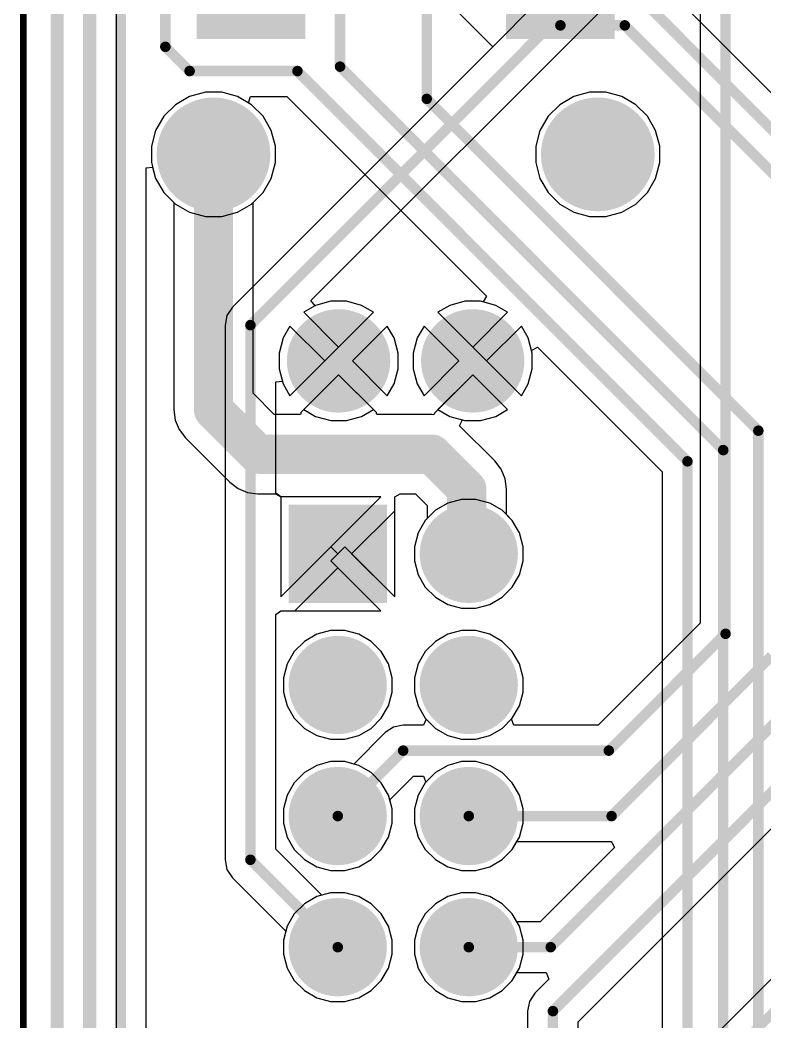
# Model space of a CAD drawing. Header units: millimetres. Extents: x 0 to 172, y 0 to 138.
# Drawn here: x -0.06 to 14.38, y 66.78 to 86.19 of the extents above; entities that cross this region are included whole.
import ezdxf

# ---------------------------------------------------------------- set-up
doc = ezdxf.new("R2010")
doc.units = ezdxf.units.MM
for name, color, linetype in [('BottomLayer', 5, 'Continuous'), ('BottomPaste', 16, 'Continuous'), ('BottomSolder', 6, 'Continuous'), ('Mechanical2', 216, 'Continuous'), ('MultiLayer', 9, 'Continuous'), ('PadHoleLayer', 156, 'Continuous'), ('TopLayer', 1, 'Continuous'), ('TopSolder', 216, 'Continuous')]:
    doc.layers.add(name, color=color, linetype=linetype)

# ---------------------------------------------------------------- blocks, each defined once
blk = doc.blocks.new('ESW_112_23_G_D_B_1')
at = {"layer": 'BottomLayer'}
h = blk.add_hatch(color=5, dxfattribs=at)
edge = h.paths.add_edge_path()
edge.add_arc((6.35, 1.27), 0.85, 0, 360)
h = blk.add_hatch(color=5, dxfattribs=at)
edge = h.paths.add_edge_path()
edge.add_arc((8.89, 1.27), 0.85, 0, 360)
h = blk.add_hatch(color=5, dxfattribs=at)
edge = h.paths.add_edge_path()
edge.add_arc((11.43, 1.27), 0.85, 0, 360)
blk.add_hatch(color=5, dxfattribs=at).paths.add_polyline_path([(13.12, 2.12), (14.82, 2.12), (14.82, 0.42), (13.12, 0.42)])
h = blk.add_hatch(color=5, dxfattribs=at)
edge = h.paths.add_edge_path()
edge.add_arc((6.35, -1.27), 0.85, 0, 360)
h = blk.add_hatch(color=5, dxfattribs=at)
edge = h.paths.add_edge_path()
edge.add_arc((8.89, -1.27), 0.85, 0, 360)
h = blk.add_hatch(color=5, dxfattribs=at)
edge = h.paths.add_edge_path()
edge.add_arc((11.43, -1.27), 0.85, 0, 360)
h = blk.add_hatch(color=5, dxfattribs=at)
edge = h.paths.add_edge_path()
edge.add_arc((13.97, -1.27), 0.85, 0, 360)
at = {"layer": 'BottomSolder'}
h = blk.add_hatch(color=6, dxfattribs=at)
edge = h.paths.add_edge_path()
edge.add_arc((6.35, 1.27), 0.952, 0, 360)
h = blk.add_hatch(color=6, dxfattribs=at)
edge = h.paths.add_edge_path()
edge.add_arc((8.89, 1.27), 0.952, 0, 360)
h = blk.add_hatch(color=6, dxfattribs=at)
edge = h.paths.add_edge_path()
edge.add_arc((11.43, 1.27), 0.952, 0, 360)
blk.add_hatch(color=6, dxfattribs=at).paths.add_polyline_path([(13.018, 2.222), (14.922, 2.222), (14.922, 0.318), (13.018, 0.318)])
h = blk.add_hatch(color=6, dxfattribs=at)
edge = h.paths.add_edge_path()
edge.add_arc((6.35, -1.27), 0.952, 0, 360)
h = blk.add_hatch(color=6, dxfattribs=at)
edge = h.paths.add_edge_path()
edge.add_arc((8.89, -1.27), 0.952, 0, 360)
h = blk.add_hatch(color=6, dxfattribs=at)
edge = h.paths.add_edge_path()
edge.add_arc((11.43, -1.27), 0.952, 0, 360)
h = blk.add_hatch(color=6, dxfattribs=at)
edge = h.paths.add_edge_path()
edge.add_arc((13.97, -1.27), 0.952, 0, 360)
at = {"layer": 'MultiLayer'}
h = blk.add_hatch(color=9, dxfattribs=at)
edge = h.paths.add_edge_path()
edge.add_arc((6.35, 1.27), 0.85, 0, 360)
h = blk.add_hatch(color=9, dxfattribs=at)
edge = h.paths.add_edge_path()
edge.add_arc((8.89, 1.27), 0.85, 0, 360)
h = blk.add_hatch(color=9, dxfattribs=at)
edge = h.paths.add_edge_path()
edge.add_arc((11.43, 1.27), 0.85, 0, 360)
blk.add_hatch(color=9, dxfattribs=at).paths.add_polyline_path([(13.12, 2.12), (14.82, 2.12), (14.82, 0.42), (13.12, 0.42)])
h = blk.add_hatch(color=9, dxfattribs=at)
edge = h.paths.add_edge_path()
edge.add_arc((6.35, -1.27), 0.85, 0, 360)
h = blk.add_hatch(color=9, dxfattribs=at)
edge = h.paths.add_edge_path()
edge.add_arc((8.89, -1.27), 0.85, 0, 360)
h = blk.add_hatch(color=9, dxfattribs=at)
edge = h.paths.add_edge_path()
edge.add_arc((11.43, -1.27), 0.85, 0, 360)
h = blk.add_hatch(color=9, dxfattribs=at)
edge = h.paths.add_edge_path()
edge.add_arc((13.97, -1.27), 0.85, 0, 360)
at = {"layer": 'PadHoleLayer'}
h = blk.add_hatch(color=156, dxfattribs=at)
edge = h.paths.add_edge_path()
edge.add_arc((6.35, 1.27), 0.52, 0, 360)
h = blk.add_hatch(color=156, dxfattribs=at)
edge = h.paths.add_edge_path()
edge.add_arc((8.89, 1.27), 0.52, 0, 360)
h = blk.add_hatch(color=156, dxfattribs=at)
edge = h.paths.add_edge_path()
edge.add_arc((11.43, 1.27), 0.52, 0, 360)
h = blk.add_hatch(color=156, dxfattribs=at)
edge = h.paths.add_edge_path()
edge.add_arc((13.97, 1.27), 0.52, 0, 360)
h = blk.add_hatch(color=156, dxfattribs=at)
edge = h.paths.add_edge_path()
edge.add_arc((6.35, -1.27), 0.52, 0, 360)
h = blk.add_hatch(color=156, dxfattribs=at)
edge = h.paths.add_edge_path()
edge.add_arc((8.89, -1.27), 0.52, 0, 360)
h = blk.add_hatch(color=156, dxfattribs=at)
edge = h.paths.add_edge_path()
edge.add_arc((11.43, -1.27), 0.52, 0, 360)
h = blk.add_hatch(color=156, dxfattribs=at)
edge = h.paths.add_edge_path()
edge.add_arc((13.97, -1.27), 0.52, 0, 360)
at = {"layer": 'TopLayer'}
h = blk.add_hatch(color=1, dxfattribs=at)
edge = h.paths.add_edge_path()
edge.add_arc((6.35, 1.27), 0.85, 0, 360)
h = blk.add_hatch(color=1, dxfattribs=at)
edge = h.paths.add_edge_path()
edge.add_arc((8.89, 1.27), 0.85, 0, 360)
h = blk.add_hatch(color=1, dxfattribs=at)
edge = h.paths.add_edge_path()
edge.add_arc((11.43, 1.27), 0.85, 0, 360)
blk.add_hatch(color=1, dxfattribs=at).paths.add_polyline_path([(13.12, 2.12), (14.82, 2.12), (14.82, 0.42), (13.12, 0.42)])
h = blk.add_hatch(color=1, dxfattribs=at)
edge = h.paths.add_edge_path()
edge.add_arc((6.35, -1.27), 0.85, 0, 360)
h = blk.add_hatch(color=1, dxfattribs=at)
edge = h.paths.add_edge_path()
edge.add_arc((8.89, -1.27), 0.85, 0, 360)
h = blk.add_hatch(color=1, dxfattribs=at)
edge = h.paths.add_edge_path()
edge.add_arc((11.43, -1.27), 0.85, 0, 360)
h = blk.add_hatch(color=1, dxfattribs=at)
edge = h.paths.add_edge_path()
edge.add_arc((13.97, -1.27), 0.85, 0, 360)
at = {"layer": 'TopSolder'}
h = blk.add_hatch(color=216, dxfattribs=at)
edge = h.paths.add_edge_path()
edge.add_arc((6.35, 1.27), 0.952, 0, 360)
h = blk.add_hatch(color=216, dxfattribs=at)
edge = h.paths.add_edge_path()
edge.add_arc((8.89, 1.27), 0.952, 0, 360)
h = blk.add_hatch(color=216, dxfattribs=at)
edge = h.paths.add_edge_path()
edge.add_arc((11.43, 1.27), 0.952, 0, 360)
blk.add_hatch(color=216, dxfattribs=at).paths.add_polyline_path([(13.018, 2.222), (14.922, 2.222), (14.922, 0.318), (13.018, 0.318)])
h = blk.add_hatch(color=216, dxfattribs=at)
edge = h.paths.add_edge_path()
edge.add_arc((6.35, -1.27), 0.952, 0, 360)
h = blk.add_hatch(color=216, dxfattribs=at)
edge = h.paths.add_edge_path()
edge.add_arc((8.89, -1.27), 0.952, 0, 360)
h = blk.add_hatch(color=216, dxfattribs=at)
edge = h.paths.add_edge_path()
edge.add_arc((11.43, -1.27), 0.952, 0, 360)
h = blk.add_hatch(color=216, dxfattribs=at)
edge = h.paths.add_edge_path()
edge.add_arc((13.97, -1.27), 0.952, 0, 360)
blk = doc.blocks.new('FX23_20P_0_5SV15_B_259')
at = {"layer": 'BottomLayer'}
h = blk.add_hatch(color=5, dxfattribs=at)
edge = h.paths.add_edge_path()
edge.add_arc((13.5, 2.425), 1, 0, 360)
for points in [[(10.835, 2.653), (11.165, 2.653), (11.165, 0.748), (10.835, 0.748)], [(10.835, -3.348), (11.165, -3.348), (11.165, -5.253), (10.835, -5.253)]]:
    blk.add_hatch(color=5, dxfattribs=at).paths.add_polyline_path(points)
h = blk.add_hatch(color=5, dxfattribs=at)
edge = h.paths.add_edge_path()
edge.add_arc((17.5, 0), 0.9, 0, 360)
h = blk.add_hatch(color=5, dxfattribs=at)
edge = h.paths.add_edge_path()
edge.add_arc((17.5, -2.6), 0.9, 0, 360)
h = blk.add_hatch(color=5, dxfattribs=at)
edge = h.paths.add_edge_path()
edge.add_arc((13.5, -5.025), 1, 0, 360)
at = {"layer": 'BottomPaste'}
for points in [[(10.835, 2.653), (11.165, 2.653), (11.165, 0.748), (10.835, 0.748)], [(10.835, -3.348), (11.165, -3.348), (11.165, -5.253), (10.835, -5.253)]]:
    blk.add_hatch(color=16, dxfattribs=at).paths.add_polyline_path(points)
at = {"layer": 'BottomSolder'}
h = blk.add_hatch(color=6, dxfattribs=at)
edge = h.paths.add_edge_path()
edge.add_arc((13.5, 2.425), 1.102, 0, 360)
for points in [[(10.733, 2.754), (11.267, 2.754), (11.267, 0.646), (10.733, 0.646)], [(10.733, -3.246), (11.267, -3.246), (11.267, -5.354), (10.733, -5.354)]]:
    blk.add_hatch(color=6, dxfattribs=at).paths.add_polyline_path(points)
h = blk.add_hatch(color=6, dxfattribs=at)
edge = h.paths.add_edge_path()
edge.add_arc((17.5, 0), 1.002, 0, 360)
h = blk.add_hatch(color=6, dxfattribs=at)
edge = h.paths.add_edge_path()
edge.add_arc((17.5, -2.6), 1.002, 0, 360)
h = blk.add_hatch(color=6, dxfattribs=at)
edge = h.paths.add_edge_path()
edge.add_arc((13.5, -5.025), 1.102, 0, 360)
at = {"layer": 'MultiLayer'}
h = blk.add_hatch(color=9, dxfattribs=at)
edge = h.paths.add_edge_path()
edge.add_arc((13.5, 2.425), 1, 0, 360)
h = blk.add_hatch(color=9, dxfattribs=at)
edge = h.paths.add_edge_path()
edge.add_arc((17.5, 0), 0.9, 0, 360)
h = blk.add_hatch(color=9, dxfattribs=at)
edge = h.paths.add_edge_path()
edge.add_arc((17.5, -2.6), 0.9, 0, 360)
h = blk.add_hatch(color=9, dxfattribs=at)
edge = h.paths.add_edge_path()
edge.add_arc((13.5, -5.025), 1, 0, 360)
at = {"layer": 'PadHoleLayer'}
h = blk.add_hatch(color=156, dxfattribs=at)
edge = h.paths.add_edge_path()
edge.add_arc((13.5, 2.425), 0.61, 0, 360)
h = blk.add_hatch(color=156, dxfattribs=at)
edge = h.paths.add_edge_path()
edge.add_arc((17.5, 0), 0.546, 0, 360)
h = blk.add_hatch(color=156, dxfattribs=at)
edge = h.paths.add_edge_path()
edge.add_arc((17.5, -2.6), 0.546, 0, 360)
h = blk.add_hatch(color=156, dxfattribs=at)
edge = h.paths.add_edge_path()
edge.add_arc((13.5, -5.025), 0.61, 0, 360)
at = {"layer": 'TopLayer'}
h = blk.add_hatch(color=1, dxfattribs=at)
edge = h.paths.add_edge_path()
edge.add_arc((13.5, 2.425), 1, 0, 360)
h = blk.add_hatch(color=1, dxfattribs=at)
edge = h.paths.add_edge_path()
edge.add_arc((17.5, 0), 0.9, 0, 360)
h = blk.add_hatch(color=1, dxfattribs=at)
edge = h.paths.add_edge_path()
edge.add_arc((17.5, -2.6), 0.9, 0, 360)
h = blk.add_hatch(color=1, dxfattribs=at)
edge = h.paths.add_edge_path()
edge.add_arc((13.5, -5.025), 1, 0, 360)
at = {"layer": 'TopSolder'}
h = blk.add_hatch(color=216, dxfattribs=at)
edge = h.paths.add_edge_path()
edge.add_arc((13.5, 2.425), 1.102, 0, 360)
h = blk.add_hatch(color=216, dxfattribs=at)
edge = h.paths.add_edge_path()
edge.add_arc((17.5, 0), 1.002, 0, 360)
h = blk.add_hatch(color=216, dxfattribs=at)
edge = h.paths.add_edge_path()
edge.add_arc((17.5, -2.6), 1.002, 0, 360)
h = blk.add_hatch(color=216, dxfattribs=at)
edge = h.paths.add_edge_path()
edge.add_arc((13.5, -5.025), 1.102, 0, 360)

msp = doc.modelspace()

# ---------------------------------------------------------------- linework, layer by layer
at = {"layer": 'BottomLayer'}
for p, q in [((17.518, 81.75), (12.797, 86.471)), ((4.368, 84.578), (4.402, 84.705)), ((4.402, 84.705), (5.111, 84.705)), ((5.111, 84.705), (8.979, 80.837)), ((4.426, 84.545), (4.368, 84.578)), ((4.65, 84.321), (4.426, 84.545)), ((4.808, 84.046), (4.65, 84.321)), ((4.89, 83.74), (4.808, 84.046)), ((4.89, 83.424), (4.89, 83.74)), ((2.38, 83.321), (2.507, 83.338)), ((2.38, 62.521), (2.38, 83.321)), ((2.507, 83.338), (2.566, 83.118)), ((4.808, 83.118), (4.89, 83.424)), ((2.566, 83.118), (2.724, 82.843)), ((4.65, 82.843), (4.808, 83.118)), ((2.724, 82.843), (2.919, 82.649)), ((4.456, 82.649), (4.65, 82.843)), ((2.919, 82.649), (2.919, 78.635)), ((4.456, 78.954), (4.456, 82.649)), ((8.979, 80.837), (8.913, 80.723)), ((5.667, 80.657), (5.438, 80.525)), ((5.96, 80.736), (5.667, 80.657)), ((6.264, 80.736), (5.96, 80.736)), ((6.558, 80.657), (6.264, 80.736)), ((6.786, 80.525), (6.558, 80.657)), ((8.267, 80.657), (8.038, 80.525)), ((8.56, 80.736), (8.267, 80.657)), ((8.864, 80.736), (8.56, 80.736)), ((8.913, 80.723), (8.864, 80.736)), ((5.438, 80.525), (6.112, 79.851)), ((6.112, 79.851), (6.786, 80.525)), ((8.038, 80.525), (8.847, 79.717)), ((5.169, 80.256), (5.037, 80.027)), ((5.843, 79.582), (5.169, 80.256)), ((7.056, 80.256), (6.382, 79.582)), ((7.188, 80.027), (7.056, 80.256)), ((7.769, 80.256), (7.637, 80.027)), ((8.443, 79.582), (7.769, 80.256)), ((5.037, 80.027), (4.958, 79.734)), ((7.266, 79.734), (7.188, 80.027)), ((7.637, 80.027), (7.558, 79.734)), ((9.853, 79.783), (9.967, 79.849)), ((9.866, 79.734), (9.853, 79.783)), ((9.967, 79.849), (12.383, 77.432)), ((4.958, 79.734), (4.958, 79.43)), ((5.169, 78.908), (5.843, 79.582)), ((6.382, 79.582), (7.056, 78.908)), ((7.266, 79.43), (7.266, 79.734)), ((7.558, 79.734), (7.558, 79.43)), ((7.769, 78.908), (8.443, 79.582)), ((8.847, 79.717), (9.656, 78.908)), ((9.866, 79.43), (9.866, 79.734)), ((4.958, 79.43), (5.037, 79.137)), ((7.188, 79.137), (7.266, 79.43)), ((7.558, 79.43), (7.637, 79.137)), ((9.788, 79.137), (9.866, 79.43)), ((6.112, 79.313), (5.38, 78.58)), ((6.844, 78.58), (6.112, 79.313)), ((8.712, 79.313), (7.97, 78.57)), ((9.386, 78.639), (8.712, 79.313)), ((5.037, 79.137), (5.169, 78.908)), ((7.056, 78.908), (7.188, 79.137)), ((7.637, 79.137), (7.769, 78.908)), ((9.656, 78.908), (9.788, 79.137)), ((4.866, 78.543), (4.456, 78.954)), ((2.919, 78.635), (2.945, 78.436)), ((9.158, 78.507), (9.386, 78.639)), ((2.945, 78.436), (3.022, 78.251)), ((5.373, 78.543), (4.866, 78.543)), ((5.377, 78.561), (5.373, 78.543)), ((5.38, 78.58), (5.377, 78.561)), ((6.847, 78.561), (6.844, 78.58)), ((6.852, 78.543), (6.847, 78.561)), ((7.921, 78.543), (6.852, 78.543)), ((7.958, 78.539), (7.921, 78.543)), ((7.97, 78.57), (7.958, 78.539)), ((8.456, 78.324), (8.514, 78.441)), ((8.514, 78.441), (8.56, 78.428)), ((8.56, 78.428), (8.864, 78.428)), ((8.864, 78.428), (9.158, 78.507)), ((3.022, 78.251), (3.144, 78.092)), ((8.464, 78.318), (8.456, 78.324)), ((9.14, 77.643), (8.464, 78.318)), ((3.144, 78.092), (4.004, 77.231)), ((9.262, 77.484), (9.14, 77.643)), ((9.339, 77.298), (9.262, 77.484)), ((9.365, 77.099), (9.339, 77.298)), ((12.383, 77.432), (12.383, 62.618)), ((4.004, 77.231), (4.163, 77.109)), ((4.163, 77.109), (4.349, 77.032)), ((9.365, 76.605), (9.365, 77.099)), ((4.349, 77.032), (4.548, 77.006)), ((4.548, 77.006), (4.889, 77.006)), ((4.889, 77.006), (4.992, 76.948)), ((4.992, 76.948), (4.992, 76.879)), ((4.992, 76.879), (4.992, 75.01)), ((7.2, 76.948), (7.303, 77.006)), ((7.2, 76.879), (7.2, 76.948)), ((7.2, 75.01), (7.2, 76.879)), ((7.303, 77.006), (7.602, 77.006)), ((7.602, 77.006), (7.828, 76.781)), ((7.828, 76.781), (7.828, 76.526)), ((7.793, 76.491), (7.655, 76.251)), ((7.828, 76.526), (7.793, 76.491)), ((9.479, 76.491), (9.365, 76.605)), ((9.617, 76.251), (9.479, 76.491)), ((7.655, 76.251), (7.583, 75.983)), ((9.689, 75.983), (9.617, 76.251)), ((4.992, 75.01), (5.961, 75.979)), ((5.961, 75.979), (6.096, 75.844)), ((6.096, 75.844), (6.231, 75.979)), ((6.231, 75.979), (7.2, 75.01)), ((7.583, 75.983), (7.583, 75.706)), ((9.689, 75.706), (9.689, 75.983)), ((7.583, 75.706), (7.655, 75.438)), ((9.617, 75.438), (9.689, 75.706)), ((6.096, 75.575), (5.261, 74.74)), ((6.931, 74.74), (6.096, 75.575)), ((7.655, 75.438), (7.793, 75.198)), ((9.479, 75.198), (9.617, 75.438)), ((7.793, 75.198), (7.989, 75.002)), ((9.283, 75.002), (9.479, 75.198)), ((7.989, 75.002), (8.229, 74.863)), ((9.043, 74.863), (9.283, 75.002)), ((5.261, 74.74), (6.931, 74.74)), ((8.229, 74.863), (8.497, 74.791)), ((8.497, 74.791), (8.775, 74.791)), ((8.775, 74.791), (9.043, 74.863)), ((5.957, 74.358), (5.689, 74.286)), ((6.235, 74.358), (5.957, 74.358)), ((6.503, 74.286), (6.235, 74.358)), ((8.497, 74.358), (8.229, 74.286)), ((8.775, 74.358), (8.497, 74.358)), ((9.043, 74.286), (8.775, 74.358)), ((5.449, 74.147), (5.253, 73.951)), ((5.689, 74.286), (5.449, 74.147)), ((6.743, 74.147), (6.503, 74.286)), ((6.939, 73.951), (6.743, 74.147)), ((7.989, 74.147), (7.793, 73.951)), ((8.229, 74.286), (7.989, 74.147)), ((9.283, 74.147), (9.043, 74.286)), ((9.479, 73.951), (9.283, 74.147)), ((5.253, 73.951), (5.115, 73.711)), ((7.077, 73.711), (6.939, 73.951)), ((7.793, 73.951), (7.655, 73.711)), ((9.617, 73.711), (9.479, 73.951)), ((5.115, 73.711), (5.043, 73.443)), ((7.149, 73.443), (7.077, 73.711)), ((7.655, 73.711), (7.583, 73.443)), ((9.689, 73.443), (9.617, 73.711)), ((5.043, 73.443), (5.043, 73.166)), ((7.149, 73.166), (7.149, 73.443)), ((7.583, 73.443), (7.583, 73.166)), ((9.689, 73.166), (9.689, 73.443)), ((5.043, 73.166), (5.115, 72.898)), ((7.077, 72.898), (7.149, 73.166)), ((7.583, 73.166), (7.655, 72.898)), ((9.617, 72.898), (9.689, 73.166)), ((5.115, 72.898), (5.253, 72.658)), ((6.939, 72.658), (7.077, 72.898)), ((7.655, 72.898), (7.793, 72.658)), ((9.479, 72.658), (9.617, 72.898)), ((5.253, 72.658), (5.449, 72.462)), ((6.743, 72.462), (6.939, 72.658)), ((7.793, 72.658), (7.989, 72.462)), ((9.283, 72.462), (9.479, 72.658)), ((5.449, 72.462), (5.689, 72.323)), ((6.503, 72.323), (6.743, 72.462)), ((7.989, 72.462), (8.229, 72.323)), ((9.043, 72.323), (9.283, 72.462)), ((5.689, 72.323), (5.957, 72.251)), ((5.957, 72.251), (6.235, 72.251)), ((6.235, 72.251), (6.503, 72.323)), ((8.229, 72.323), (8.497, 72.251)), ((8.497, 72.251), (8.775, 72.251)), ((8.775, 72.251), (9.043, 72.323)), ((5.957, 71.818), (5.689, 71.746)), ((6.235, 71.818), (5.957, 71.818)), ((6.503, 71.746), (6.235, 71.818)), ((8.497, 71.818), (8.229, 71.746)), ((8.775, 71.818), (8.497, 71.818)), ((9.043, 71.746), (8.775, 71.818)), ((5.689, 71.746), (5.449, 71.607)), ((6.743, 71.607), (6.503, 71.746)), ((8.229, 71.746), (7.989, 71.607)), ((9.283, 71.607), (9.043, 71.746)), ((5.449, 71.607), (5.253, 71.411)), ((6.939, 71.411), (6.743, 71.607)), ((7.989, 71.607), (7.793, 71.411)), ((9.479, 71.411), (9.283, 71.607)), ((5.253, 71.411), (5.115, 71.171)), ((7.077, 71.171), (6.939, 71.411)), ((7.793, 71.411), (7.655, 71.171)), ((9.617, 71.171), (9.479, 71.411)), ((5.115, 71.171), (5.043, 70.903)), ((7.149, 70.903), (7.077, 71.171)), ((7.655, 71.171), (7.583, 70.903)), ((9.689, 70.903), (9.617, 71.171)), ((5.043, 70.903), (5.043, 70.626)), ((7.149, 70.626), (7.149, 70.903)), ((7.583, 70.903), (7.583, 70.626)), ((9.689, 70.626), (9.689, 70.903)), ((5.043, 70.626), (5.115, 70.358)), ((7.077, 70.358), (7.149, 70.626)), ((7.583, 70.626), (7.655, 70.358)), ((9.617, 70.358), (9.689, 70.626)), ((5.115, 70.358), (5.253, 70.118)), ((6.939, 70.118), (7.077, 70.358)), ((7.655, 70.358), (7.793, 70.118)), ((9.479, 70.118), (9.617, 70.358)), ((5.253, 70.118), (5.449, 69.922)), ((6.743, 69.922), (6.939, 70.118)), ((7.793, 70.118), (7.989, 69.922)), ((9.283, 69.922), (9.479, 70.118)), ((5.449, 69.922), (5.689, 69.783)), ((6.503, 69.783), (6.743, 69.922)), ((7.989, 69.922), (8.229, 69.783)), ((9.043, 69.783), (9.283, 69.922)), ((5.689, 69.783), (5.957, 69.711)), ((5.957, 69.711), (6.235, 69.711)), ((6.235, 69.711), (6.503, 69.783)), ((8.229, 69.783), (8.497, 69.711)), ((8.497, 69.711), (8.775, 69.711)), ((8.775, 69.711), (9.043, 69.783)), ((5.689, 69.206), (5.449, 69.067)), ((5.957, 69.278), (5.689, 69.206)), ((6.235, 69.278), (5.957, 69.278)), ((6.503, 69.206), (6.235, 69.278)), ((6.743, 69.067), (6.503, 69.206)), ((8.229, 69.206), (7.989, 69.067)), ((8.497, 69.278), (8.229, 69.206)), ((8.775, 69.278), (8.497, 69.278)), ((9.043, 69.206), (8.775, 69.278)), ((9.283, 69.067), (9.043, 69.206)), ((5.449, 69.067), (5.253, 68.871)), ((6.939, 68.871), (6.743, 69.067)), ((7.989, 69.067), (7.793, 68.871)), ((9.479, 68.871), (9.283, 69.067)), ((5.253, 68.871), (5.115, 68.631)), ((7.077, 68.631), (6.939, 68.871)), ((7.793, 68.871), (7.655, 68.631)), ((9.617, 68.631), (9.479, 68.871)), ((5.115, 68.631), (5.043, 68.363)), ((7.149, 68.363), (7.077, 68.631)), ((7.655, 68.631), (7.583, 68.363)), ((9.689, 68.363), (9.617, 68.631)), ((5.043, 68.363), (5.043, 68.086)), ((7.149, 68.086), (7.149, 68.363)), ((7.583, 68.363), (7.583, 68.086)), ((9.689, 68.086), (9.689, 68.363)), ((5.043, 68.086), (5.115, 67.818)), ((7.077, 67.818), (7.149, 68.086)), ((7.583, 68.086), (7.655, 67.818)), ((9.617, 67.818), (9.689, 68.086)), ((5.115, 67.818), (5.253, 67.578)), ((6.939, 67.578), (7.077, 67.818)), ((7.655, 67.818), (7.793, 67.578)), ((9.479, 67.578), (9.617, 67.818)), ((5.253, 67.578), (5.449, 67.382)), ((6.743, 67.382), (6.939, 67.578)), ((7.793, 67.578), (7.989, 67.382)), ((9.283, 67.382), (9.479, 67.578)), ((5.449, 67.382), (5.689, 67.243)), ((6.503, 67.243), (6.743, 67.382)), ((7.989, 67.382), (8.229, 67.243)), ((9.043, 67.243), (9.283, 67.382)), ((5.689, 67.243), (5.957, 67.171)), ((5.957, 67.171), (6.235, 67.171)), ((6.235, 67.171), (6.503, 67.243)), ((8.229, 67.243), (8.497, 67.171)), ((8.497, 67.171), (8.775, 67.171)), ((8.775, 67.171), (9.043, 67.243))]:
    msp.add_line(p, q, dxfattribs=at)
for points, const_width in [([(0.657, 58.872), (0.657, 89.97)], 0.203), ([(1.262, 60.736), (1.262, 89.519)], 0.203), ([(1.888, 62.317), (1.888, 89.128)], 0.203), ([(2.754, 85.667), (2.754, 88.167)], 0.203), ([(6.14, 85.282), (6.14, 87.022)], 0.203), ([(11.991, 86.582), (17.17, 81.402)], 0.203), ([(7.821, 84.658), (7.821, 86.461)], 0.203), ([(10.412, 86.082), (11.66, 86.082)], 0.203), ([(11.66, 86.082), (15.491, 82.252)], 0.203), ([(2.754, 85.667), (3.224, 85.197)], 0.203), ([(3.224, 85.197), (5.314, 85.197)], 0.203), ([(5.314, 85.197), (12.875, 77.636)], 0.203), ([(6.14, 85.282), (13.569, 77.854)], 0.203), ([(7.821, 84.658), (14.249, 78.23)], 0.203), ([(3.687, 78.635), (3.687, 83.582)], 0.762), ([(3.687, 78.635), (4.548, 77.775)], 0.762), ([(14.249, 63.42), (14.249, 78.23)], 0.203), ([(4.548, 77.775), (7.921, 77.775)], 0.762), ([(7.921, 77.775), (8.596, 77.099)], 0.762), ([(13.569, 62.918), (13.569, 77.854)], 0.203), ([(12.875, 62.618), (12.875, 77.636)], 0.203), ([(8.596, 75.884), (8.596, 77.099)], 0.762), ([(8.596, 75.884), (8.636, 75.844)], 0.762)]:
    msp.add_lwpolyline(points, dxfattribs=dict(at, const_width=const_width))
for points, const_width in [([(10.361, 86.082, 1), (10.463, 86.082, 1)], 0.102), ([(11.61, 86.082, 1), (11.711, 86.082, 1)], 0.102), ([(11.61, 86.082, 1), (11.711, 86.082, 1)], 0.102), ([(2.703, 85.667, 1), (2.805, 85.667, 1)], 0.102), ([(2.703, 85.667, 1), (2.805, 85.667, 1)], 0.102), ([(3.173, 85.197, 1), (3.275, 85.197, 1)], 0.102), ([(3.173, 85.197, 1), (3.275, 85.197, 1)], 0.102), ([(5.264, 85.197, 1), (5.365, 85.197, 1)], 0.102), ([(5.264, 85.197, 1), (5.365, 85.197, 1)], 0.102), ([(6.09, 85.282, 1), (6.191, 85.282, 1)], 0.102), ([(6.09, 85.282, 1), (6.191, 85.282, 1)], 0.102), ([(7.771, 84.658, 1), (7.872, 84.658, 1)], 0.102), ([(7.771, 84.658, 1), (7.872, 84.658, 1)], 0.102), ([(3.497, 83.582, 1), (3.878, 83.582, 1)], 0.381), ([(3.497, 78.635, 1), (3.878, 78.635, 1)], 0.381), ([(3.497, 78.635, 1), (3.878, 78.635, 1)], 0.381), ([(14.199, 78.23, 1), (14.3, 78.23, 1)], 0.102), ([(14.199, 78.23, 1), (14.3, 78.23, 1)], 0.102), ([(4.357, 77.775, 1), (4.738, 77.775, 1)], 0.381), ([(4.357, 77.775, 1), (4.738, 77.775, 1)], 0.381), ([(7.73, 77.775, 1), (8.111, 77.775, 1)], 0.381), ([(7.73, 77.775, 1), (8.111, 77.775, 1)], 0.381), ([(13.518, 77.854, 1), (13.62, 77.854, 1)], 0.102), ([(13.518, 77.854, 1), (13.62, 77.854, 1)], 0.102), ([(12.825, 77.636, 1), (12.926, 77.636, 1)], 0.102), ([(12.825, 77.636, 1), (12.926, 77.636, 1)], 0.102), ([(8.406, 77.099, 1), (8.787, 77.099, 1)], 0.381), ([(8.406, 77.099, 1), (8.787, 77.099, 1)], 0.381), ([(8.406, 75.884, 1), (8.787, 75.884, 1)], 0.381), ([(8.406, 75.884, 1), (8.787, 75.884, 1)], 0.381), ([(8.445, 75.844, 1), (8.826, 75.844, 1)], 0.381)]:
    msp.add_lwpolyline(points, format="xyb", close=True, dxfattribs=dict(at, const_width=const_width))
at = {"layer": 'Mechanical2', "const_width": 0.127}
msp.add_lwpolyline([(0, 0), (0, 120)], dxfattribs=at)
at = {"layer": 'TopLayer'}
for p, q in [((1.809, 48.759), (1.809, 104.056)), ((5.577, 80.752), (11.415, 86.59)), ((9.101, 85.667), (8.116, 86.652)), ((8.116, 86.652), (9.101, 85.667)), ((13.122, 86.707), (13.122, 74.499)), ((9.945, 86.511), (9.101, 85.667)), ((9.101, 85.667), (4.055, 80.622)), ((3.223, 84.703), (2.948, 84.545)), ((3.529, 84.785), (3.223, 84.703)), ((3.846, 84.785), (3.529, 84.785)), ((4.152, 84.703), (3.846, 84.785)), ((4.426, 84.545), (4.152, 84.703)), ((10.673, 84.703), (10.398, 84.545)), ((10.979, 84.785), (10.673, 84.703)), ((11.296, 84.785), (10.979, 84.785)), ((11.602, 84.703), (11.296, 84.785)), ((11.876, 84.545), (11.602, 84.703)), ((2.948, 84.545), (2.724, 84.321)), ((4.65, 84.321), (4.426, 84.545)), ((10.398, 84.545), (10.174, 84.321)), ((12.1, 84.321), (11.876, 84.545)), ((2.724, 84.321), (2.566, 84.046)), ((4.808, 84.046), (4.65, 84.321)), ((10.174, 84.321), (10.016, 84.046)), ((12.258, 84.046), (12.1, 84.321)), ((2.566, 84.046), (2.484, 83.74)), ((4.89, 83.74), (4.808, 84.046)), ((10.016, 84.046), (9.934, 83.74)), ((12.34, 83.74), (12.258, 84.046)), ((2.484, 83.74), (2.484, 83.424)), ((4.89, 83.424), (4.89, 83.74)), ((9.934, 83.74), (9.934, 83.424)), ((12.34, 83.424), (12.34, 83.74)), ((2.484, 83.424), (2.566, 83.118)), ((4.808, 83.118), (4.89, 83.424)), ((9.934, 83.424), (10.016, 83.118)), ((12.258, 83.118), (12.34, 83.424)), ((2.566, 83.118), (2.724, 82.843)), ((4.65, 82.843), (4.808, 83.118)), ((10.016, 83.118), (10.174, 82.843)), ((12.1, 82.843), (12.258, 83.118)), ((2.724, 82.843), (2.948, 82.619)), ((4.426, 82.619), (4.65, 82.843)), ((10.174, 82.843), (10.398, 82.619)), ((11.876, 82.619), (12.1, 82.843)), ((2.948, 82.619), (3.223, 82.461)), ((4.152, 82.461), (4.426, 82.619)), ((10.398, 82.619), (10.673, 82.461)), ((11.602, 82.461), (11.876, 82.619)), ((3.223, 82.461), (3.529, 82.379)), ((3.529, 82.379), (3.846, 82.379)), ((3.846, 82.379), (4.152, 82.461)), ((10.673, 82.461), (10.979, 82.379)), ((10.979, 82.379), (11.296, 82.379)), ((11.296, 82.379), (11.602, 82.461)), ((5.655, 80.651), (5.577, 80.752)), ((4.055, 80.622), (3.948, 80.462)), ((5.667, 80.657), (5.655, 80.651)), ((5.96, 80.736), (5.667, 80.657)), ((6.264, 80.736), (5.96, 80.736)), ((6.558, 80.657), (6.264, 80.736)), ((6.786, 80.525), (6.558, 80.657)), ((8.267, 80.657), (8.038, 80.525)), ((8.56, 80.736), (8.267, 80.657)), ((8.864, 80.736), (8.56, 80.736)), ((9.158, 80.657), (8.864, 80.736)), ((9.386, 80.525), (9.158, 80.657)), ((3.948, 80.462), (3.911, 80.274)), ((5.978, 79.717), (6.786, 80.525)), ((8.038, 80.525), (8.712, 79.851)), ((8.712, 79.851), (9.386, 80.525)), ((3.911, 80.274), (3.911, 69.917)), ((7.056, 80.256), (6.382, 79.582)), ((7.188, 80.027), (7.056, 80.256)), ((7.769, 80.256), (7.637, 80.027)), ((8.443, 79.582), (7.769, 80.256)), ((9.656, 80.256), (8.982, 79.582)), ((9.788, 80.027), (9.656, 80.256)), ((7.266, 79.734), (7.188, 80.027)), ((7.637, 80.027), (7.558, 79.734)), ((9.866, 79.734), (9.788, 80.027)), ((5.169, 78.908), (5.978, 79.717)), ((6.382, 79.582), (7.056, 78.908)), ((7.266, 79.43), (7.266, 79.734)), ((7.558, 79.734), (7.558, 79.43)), ((7.769, 78.908), (8.443, 79.582)), ((8.982, 79.582), (9.656, 78.908)), ((9.866, 79.43), (9.866, 79.734)), ((7.188, 79.137), (7.266, 79.43)), ((7.558, 79.43), (7.637, 79.137)), ((9.788, 79.137), (9.866, 79.43)), ((4.895, 79.175), (5.022, 79.192)), ((5.022, 79.192), (5.037, 79.137)), ((6.112, 79.313), (5.438, 78.639)), ((6.786, 78.639), (6.112, 79.313)), ((8.712, 79.313), (8.038, 78.639)), ((9.386, 78.639), (8.712, 79.313)), ((4.895, 77.021), (4.895, 79.175)), ((5.037, 79.137), (5.169, 78.908)), ((7.056, 78.908), (7.188, 79.137)), ((7.637, 79.137), (7.769, 78.908)), ((9.656, 78.908), (9.788, 79.137)), ((5.438, 78.639), (5.667, 78.507)), ((6.558, 78.507), (6.786, 78.639)), ((8.038, 78.639), (8.267, 78.507)), ((9.158, 78.507), (9.386, 78.639)), ((5.667, 78.507), (5.96, 78.428)), ((5.96, 78.428), (6.264, 78.428)), ((6.264, 78.428), (6.558, 78.507)), ((8.267, 78.507), (8.56, 78.428)), ((8.56, 78.428), (8.864, 78.428)), ((8.864, 78.428), (9.158, 78.507)), ((4.992, 76.948), (4.895, 77.021)), ((5.022, 76.948), (4.992, 76.948)), ((6.931, 76.948), (5.022, 76.948)), ((5.961, 75.979), (6.931, 76.948)), ((8.497, 76.898), (8.229, 76.826)), ((8.775, 76.898), (8.497, 76.898)), ((9.043, 76.826), (8.775, 76.898)), ((7.2, 76.679), (6.365, 75.844)), ((7.2, 75.01), (7.2, 76.679)), ((7.989, 76.687), (7.793, 76.491)), ((8.229, 76.826), (7.989, 76.687)), ((9.283, 76.687), (9.043, 76.826)), ((9.479, 76.491), (9.283, 76.687)), ((7.793, 76.491), (7.655, 76.251)), ((9.617, 76.251), (9.479, 76.491)), ((7.655, 76.251), (7.583, 75.983)), ((9.689, 75.983), (9.617, 76.251)), ((6.096, 75.844), (5.961, 75.979)), ((7.583, 75.983), (7.583, 75.706)), ((9.689, 75.706), (9.689, 75.983)), ((5.961, 75.71), (6.096, 75.844)), ((6.931, 74.74), (5.961, 75.71)), ((6.365, 75.844), (7.2, 75.01)), ((7.583, 75.706), (7.655, 75.438)), ((9.617, 75.438), (9.689, 75.706)), ((7.655, 75.438), (7.793, 75.198)), ((9.479, 75.198), (9.617, 75.438)), ((7.793, 75.198), (7.989, 75.002)), ((9.283, 75.002), (9.479, 75.198)), ((7.989, 75.002), (8.229, 74.863)), ((9.043, 74.863), (9.283, 75.002)), ((4.895, 74.668), (4.992, 74.74)), ((4.992, 74.74), (5.022, 74.74)), ((5.022, 74.74), (6.931, 74.74)), ((8.229, 74.863), (8.497, 74.791)), ((8.497, 74.791), (8.775, 74.791)), ((8.775, 74.791), (9.043, 74.863)), ((4.895, 70.121), (4.895, 74.668)), ((5.957, 74.358), (5.689, 74.286)), ((6.235, 74.358), (5.957, 74.358)), ((6.503, 74.286), (6.235, 74.358)), ((8.497, 74.358), (8.229, 74.286)), ((8.775, 74.358), (8.497, 74.358)), ((9.043, 74.286), (8.775, 74.358)), ((13.122, 74.499), (11.147, 72.524)), ((5.449, 74.147), (5.253, 73.951)), ((5.689, 74.286), (5.449, 74.147)), ((6.743, 74.147), (6.503, 74.286)), ((6.939, 73.951), (6.743, 74.147)), ((7.989, 74.147), (7.793, 73.951)), ((8.229, 74.286), (7.989, 74.147)), ((9.283, 74.147), (9.043, 74.286)), ((9.479, 73.951), (9.283, 74.147)), ((5.253, 73.951), (5.115, 73.711)), ((7.077, 73.711), (6.939, 73.951)), ((7.793, 73.951), (7.655, 73.711)), ((9.617, 73.711), (9.479, 73.951)), ((5.115, 73.711), (5.043, 73.443)), ((7.149, 73.443), (7.077, 73.711)), ((7.655, 73.711), (7.583, 73.443)), ((9.689, 73.443), (9.617, 73.711)), ((5.043, 73.443), (5.043, 73.166)), ((7.149, 73.166), (7.149, 73.443)), ((7.583, 73.443), (7.583, 73.166)), ((9.689, 73.166), (9.689, 73.443)), ((5.043, 73.166), (5.115, 72.898)), ((7.077, 72.898), (7.149, 73.166)), ((7.583, 73.166), (7.655, 72.898)), ((9.617, 72.898), (9.689, 73.166)), ((5.115, 72.898), (5.253, 72.658)), ((6.939, 72.658), (7.077, 72.898)), ((7.655, 72.898), (7.793, 72.658)), ((9.479, 72.658), (9.617, 72.898)), ((5.253, 72.658), (5.449, 72.462)), ((6.743, 72.462), (6.939, 72.658)), ((7.81, 72.641), (7.761, 72.524)), ((7.793, 72.658), (7.81, 72.641)), ((9.462, 72.641), (9.479, 72.658)), ((9.511, 72.524), (9.462, 72.641)), ((5.449, 72.462), (5.689, 72.323)), ((6.503, 72.323), (6.743, 72.462)), ((7.175, 72.486), (7.015, 72.38)), ((7.363, 72.524), (7.175, 72.486)), ((7.761, 72.524), (7.363, 72.524)), ((11.147, 72.524), (9.511, 72.524)), ((10.759, 66.781), (16.449, 72.471)), ((5.689, 72.323), (5.957, 72.251)), ((5.957, 72.251), (6.235, 72.251)), ((6.235, 72.251), (6.503, 72.323)), ((7.015, 72.38), (6.407, 71.771)), ((5.957, 71.818), (5.689, 71.746)), ((6.235, 71.818), (5.957, 71.818)), ((6.407, 71.771), (6.235, 71.818)), ((5.689, 71.746), (5.449, 71.607)), ((5.449, 71.607), (5.253, 71.411)), ((7.103, 71.076), (7.567, 71.54)), ((7.567, 71.54), (7.756, 71.54)), ((7.756, 71.54), (7.805, 71.422)), ((5.253, 71.411), (5.115, 71.171)), ((7.793, 71.411), (7.655, 71.171)), ((7.805, 71.422), (7.793, 71.411)), ((5.115, 71.171), (5.043, 70.903)), ((7.149, 70.903), (7.103, 71.076)), ((7.655, 71.171), (7.583, 70.903)), ((18.05, 71.158), (12.128, 65.237)), ((5.043, 70.903), (5.043, 70.626)), ((7.149, 70.626), (7.149, 70.903)), ((7.583, 70.903), (7.583, 70.626)), ((5.043, 70.626), (5.115, 70.358)), ((7.077, 70.358), (7.149, 70.626)), ((7.583, 70.626), (7.655, 70.358)), ((5.115, 70.358), (5.253, 70.118)), ((6.939, 70.118), (7.077, 70.358)), ((7.655, 70.358), (7.793, 70.118)), ((9.479, 70.118), (9.568, 70.272)), ((9.568, 70.272), (11.397, 70.272)), ((11.397, 70.272), (11.412, 70.255)), ((5.785, 69.231), (4.895, 70.121)), ((5.253, 70.118), (5.449, 69.922)), ((6.743, 69.922), (6.939, 70.118)), ((7.793, 70.118), (7.989, 69.922)), ((9.283, 69.922), (9.479, 70.118)), ((11.458, 70.153), (10.021, 68.716)), ((11.412, 70.255), (11.458, 70.153)), ((3.911, 69.917), (3.948, 69.729)), ((5.449, 69.922), (5.689, 69.783)), ((6.503, 69.783), (6.743, 69.922)), ((7.989, 69.922), (8.229, 69.783)), ((9.043, 69.783), (9.283, 69.922)), ((3.948, 69.729), (4.055, 69.57)), ((5.689, 69.783), (5.957, 69.711)), ((5.957, 69.711), (6.235, 69.711)), ((6.235, 69.711), (6.503, 69.783)), ((8.229, 69.783), (8.497, 69.711)), ((8.497, 69.711), (8.775, 69.711)), ((8.775, 69.711), (9.043, 69.783)), ((4.055, 69.57), (5.089, 68.536)), ((5.957, 69.278), (5.785, 69.231)), ((6.235, 69.278), (5.957, 69.278)), ((6.503, 69.206), (6.235, 69.278)), ((6.743, 69.067), (6.503, 69.206)), ((8.229, 69.206), (7.989, 69.067)), ((8.497, 69.278), (8.229, 69.206)), ((8.775, 69.278), (8.497, 69.278)), ((9.043, 69.206), (8.775, 69.278)), ((9.283, 69.067), (9.043, 69.206)), ((6.939, 68.871), (6.743, 69.067)), ((7.989, 69.067), (7.793, 68.871)), ((9.479, 68.871), (9.283, 69.067)), ((7.077, 68.631), (6.939, 68.871)), ((7.793, 68.871), (7.655, 68.631)), ((9.568, 68.716), (9.479, 68.871)), ((10.021, 68.716), (9.568, 68.716)), ((5.089, 68.536), (5.043, 68.363)), ((7.149, 68.363), (7.077, 68.631)), ((7.655, 68.631), (7.583, 68.363)), ((5.043, 68.363), (5.043, 68.086)), ((7.149, 68.086), (7.149, 68.363)), ((7.583, 68.363), (7.583, 68.086)), ((5.043, 68.086), (5.115, 67.818)), ((7.077, 67.818), (7.149, 68.086)), ((7.583, 68.086), (7.655, 67.818)), ((5.115, 67.818), (5.253, 67.578)), ((6.939, 67.578), (7.077, 67.818)), ((7.655, 67.818), (7.793, 67.578)), ((5.253, 67.578), (5.449, 67.382)), ((6.743, 67.382), (6.939, 67.578)), ((7.793, 67.578), (7.989, 67.382)), ((9.283, 67.382), (9.479, 67.578)), ((9.479, 67.578), (9.568, 67.732)), ((9.568, 67.732), (10.139, 67.732)), ((10.191, 67.605), (9.919, 67.333)), ((10.139, 67.732), (10.191, 67.605)), ((5.449, 67.382), (5.689, 67.243)), ((6.503, 67.243), (6.743, 67.382)), ((7.989, 67.382), (8.229, 67.243)), ((9.043, 67.243), (9.283, 67.382)), ((5.689, 67.243), (5.957, 67.171)), ((5.957, 67.171), (6.235, 67.171)), ((6.235, 67.171), (6.503, 67.243)), ((8.229, 67.243), (8.497, 67.171)), ((8.497, 67.171), (8.775, 67.171)), ((8.775, 67.171), (9.043, 67.243)), ((9.812, 67.173), (9.775, 66.985)), ((9.919, 67.333), (9.812, 67.173)), ((9.775, 66.985), (9.775, 65.994)), ((10.759, 59.695), (10.759, 66.781))]:
    msp.add_line(p, q, dxfattribs=at)
for points, const_width in [([(0.656, 48.281), (0.656, 104.643)], 0.254), ([(1.291, 48.544), (1.291, 104.271)], 0.254), ([(13.614, 74.295), (13.614, 87.515)], 0.203), ([(4.403, 80.274), (11.211, 87.082)], 0.203), ([(4.403, 69.917), (4.403, 80.274)], 0.203), ([(11.351, 72.032), (13.614, 74.295)], 0.203), ([(11.405, 70.764), (14.509, 73.869)], 0.203), ([(10.224, 68.224), (15.367, 73.367)], 0.203), ([(10.267, 66.985), (16.101, 72.819)], 0.203), ([(6.096, 70.764), (7.363, 72.032)], 0.203), ([(7.363, 72.032), (11.351, 72.032)], 0.203), ([(8.636, 70.764), (11.405, 70.764)], 0.203), ([(12.471, 64.894), (18.393, 70.815)], 0.189), ([(4.403, 69.917), (6.096, 68.224)], 0.203), ([(8.636, 68.224), (10.224, 68.224)], 0.203), ([(10.267, 59.695), (10.267, 66.985)], 0.203)]:
    msp.add_lwpolyline(points, dxfattribs=dict(at, const_width=const_width))
at = {"layer": 'TopLayer', "const_width": 0.102}
for points in [[(4.352, 80.274, 1), (4.454, 80.274, 1)], [(4.352, 80.274, 1), (4.454, 80.274, 1)], [(13.564, 74.295, 1), (13.665, 74.295, 1)], [(13.564, 74.295, 1), (13.665, 74.295, 1)], [(7.313, 72.032, 1), (7.414, 72.032, 1)], [(7.313, 72.032, 1), (7.414, 72.032, 1)], [(11.3, 72.032, 1), (11.402, 72.032, 1)], [(11.3, 72.032, 1), (11.402, 72.032, 1)], [(6.045, 70.764, 1), (6.147, 70.764, 1)], [(8.585, 70.764, 1), (8.687, 70.764, 1)], [(11.354, 70.764, 1), (11.455, 70.764, 1)], [(11.354, 70.764, 1), (11.455, 70.764, 1)], [(4.352, 69.917, 1), (4.454, 69.917, 1)], [(4.352, 69.917, 1), (4.454, 69.917, 1)], [(6.045, 68.224, 1), (6.147, 68.224, 1)], [(8.585, 68.224, 1), (8.687, 68.224, 1)], [(10.174, 68.224, 1), (10.275, 68.224, 1)], [(10.174, 68.224, 1), (10.275, 68.224, 1)], [(10.216, 66.985, 1), (10.318, 66.985, 1)], [(10.216, 66.985, 1), (10.318, 66.985, 1)]]:
    msp.add_lwpolyline(points, format="xyb", close=True, dxfattribs=at)

# ---------------------------------------------------------------- block references
for name, p, rotation in [('FX23_20P_0_5SV15_B_259', (8.712, 97.082), 270), ('ESW_112_23_G_D_B_1', (7.366, 61.874), 90)]:
    msp.add_blockref(name, p, dxfattribs=dict(rotation=rotation))

doc.saveas('drawing.dxf')
